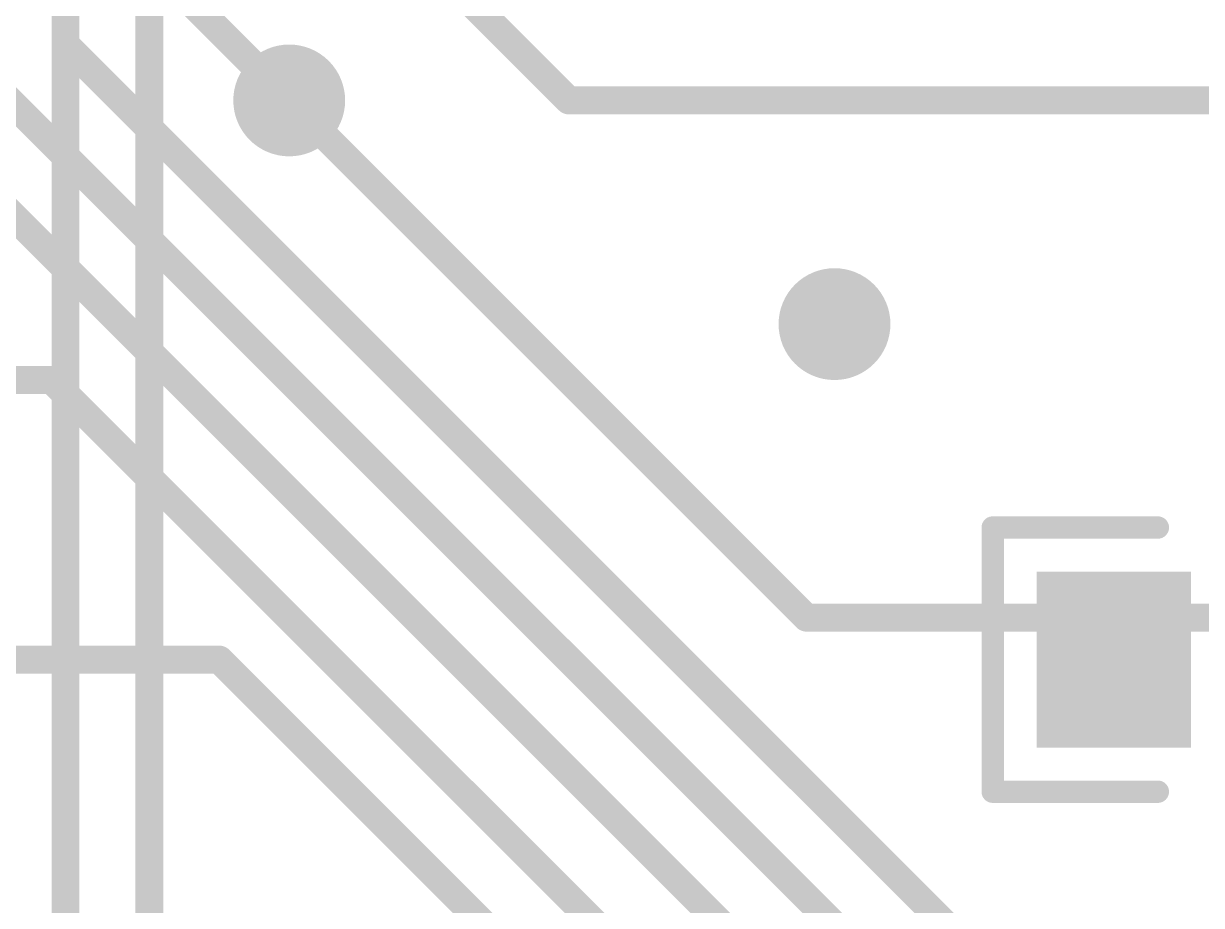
# Model space of a CAD drawing. Extents: x -0.1 to 53.5, y -15.6 to 62.5.
# Drawn here: x 7.75 to 18.45, y 23.17 to 31.18 of the extents above; entities that cross this region are included whole.
import ezdxf

# ---------------------------------------------------------------- set-up
doc = ezdxf.new("R2010")
doc.units = 0
for name, color, linetype in [('1', 12, 'CONTINUOUS'), ('16', 132, 'CONTINUOUS'), ('18', 110, 'CONTINUOUS'), ('21', 41, 'CONTINUOUS')]:
    doc.layers.add(name, color=color, linetype=linetype)

# ---------------------------------------------------------------- blocks, each defined once
blk = doc.blocks.new('RECT')
blk.add_solid([(-0.5, -0.5), (0.5, -0.5), (-0.5, 0.5), (0.5, 0.5)])
blk = doc.blocks.new('ROUNDV')
at = {"const_width": 0.5}
blk.add_lwpolyline([(0, -0.25, 1), (0, 0.25, 1), (0, -0.25)], format="xyb", dxfattribs=at)

msp = doc.modelspace()

# ---------------------------------------------------------------- linework, layer by layer
at = {"layer": '1', "const_width": 0.254}
for points in [[(8.128, 30.988), (8.128, 36.703)], [(8.89, 29.21), (5.08, 33.02)], [(8.89, 31.75), (10.16, 30.48)], [(11.43, 31.75), (12.7, 30.48)], [(16.51, 22.606), (8.128, 30.988)], [(9.652, 27.432), (6.604, 30.48)], [(12.7, 30.48), (16.51, 30.48)], [(16.51, 30.48), (23.114, 30.48)], [(17.018, 21.082), (8.89, 29.21)], [(8.001, 27.94), (2.54, 27.94)], [(9.144, 26.797), (8.001, 27.94)], [(16.383, 20.701), (9.652, 27.432)], [(15.748, 20.193), (9.144, 26.797)], [(9.525, 25.4), (2.54, 25.4)], [(10.668, 24.257), (9.525, 25.4)], [(15.113, 19.812), (10.668, 24.257)]]:
    msp.add_lwpolyline(points, dxfattribs=at)
at = {"layer": '1', "const_width": 0.127}
for points in [[(8.1729, 31.0329, 1), (8.0831, 30.9431)], [(8.0645, 30.988, 1), (8.1915, 30.988)], [(12.7, 30.5435, 1), (12.7, 30.4165)], [(16.51, 30.5435, 1), (16.51, 30.4165)], [(16.51, 30.4165, 1), (16.51, 30.5435)], [(10.1151, 30.4351, 1), (10.2049, 30.5249)], [(12.6551, 30.4351, 1), (12.7449, 30.5249)], [(8.9349, 29.2549, 1), (8.8451, 29.1651)], [(8.8451, 29.1651, 1), (8.9349, 29.2549)], [(8.0459, 27.9849, 1), (7.9561, 27.8951)], [(8.001, 27.8765, 1), (8.001, 28.0035)], [(9.6969, 27.4769, 1), (9.6071, 27.3871)], [(9.6071, 27.3871, 1), (9.6969, 27.4769)], [(9.1889, 26.8419, 1), (9.0991, 26.7521)], [(9.0991, 26.7521, 1), (9.1889, 26.8419)], [(9.5699, 25.4449, 1), (9.4801, 25.3551)], [(9.525, 25.3365, 1), (9.525, 25.4635)], [(10.7129, 24.3019, 1), (10.6231, 24.2121)], [(10.6231, 24.2121, 1), (10.7129, 24.3019)]]:
    msp.add_lwpolyline(points, format="xyb", dxfattribs=at)
at = {"layer": '16', "const_width": 0.254}
for points in [[(8.89, 22.352), (8.89, 44.958)], [(8.128, 28.702), (8.128, 38.862)], [(10.16, 30.48), (14.859, 25.781)], [(8.128, 19.685), (8.128, 28.702)], [(14.859, 25.781), (31.75, 25.781)]]:
    msp.add_lwpolyline(points, dxfattribs=at)
at = {"layer": '16', "const_width": 0.127}
for points in [[(10.2049, 30.5249, 1), (10.1151, 30.4351)], [(8.1915, 28.702, 1), (8.0645, 28.702)], [(8.0645, 28.702, 1), (8.1915, 28.702)], [(14.859, 25.8445, 1), (14.859, 25.7175)], [(14.8141, 25.7361, 1), (14.9039, 25.8259)]]:
    msp.add_lwpolyline(points, format="xyb", dxfattribs=at)
at = {"layer": '21', "const_width": 0.2032}
for points in [[(16.55, 24.2), (16.55, 26.6)], [(16.55, 26.6), (18.05, 26.6)], [(18.05, 24.2), (16.55, 24.2)]]:
    msp.add_lwpolyline(points, dxfattribs=at)
at = {"layer": '21', "const_width": 0.1016}
for points in [[(16.6008, 26.6, 1), (16.4992, 26.6)], [(16.55, 26.6508, 1), (16.55, 26.5492)], [(18.05, 26.5492, 1), (18.05, 26.6508)], [(16.55, 24.2508, 1), (16.55, 24.1492)], [(18.05, 24.1492, 1), (18.05, 24.2508)], [(16.4992, 24.2, 1), (16.6008, 24.2)]]:
    msp.add_lwpolyline(points, format="xyb", dxfattribs=at)

# ---------------------------------------------------------------- block references
at = {"layer": '1', "xscale": 1.6, "yscale": 1.4, "rotation": 90}
msp.add_blockref('RECT', (17.65, 25.4), dxfattribs=at)
at = {"layer": '18', "xscale": 1.016, "yscale": 1.016}
for p in [(10.16, 30.48), (10.16, 30.48), (15.113, 28.448), (15.113, 28.448)]:
    msp.add_blockref('ROUNDV', p, dxfattribs=at)

doc.saveas('drawing.dxf')
